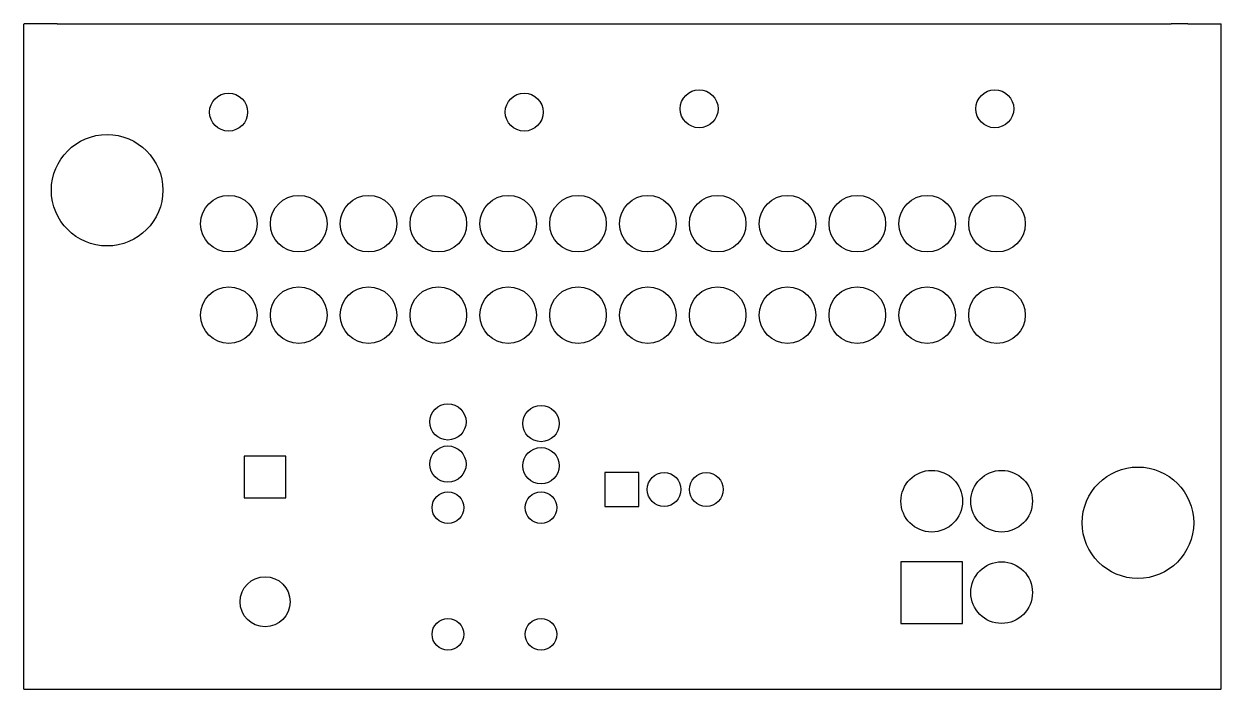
# Model space of a CAD drawing. Extents: x 39759 to 68105, y 30441 to 46191.
import ezdxf

# ---------------------------------------------------------------- set-up
doc = ezdxf.new("R2010")
doc.units = 0
doc.layers.add('BLACK', color=1, linetype='CONTINUOUS')

msp = doc.modelspace()

# ---------------------------------------------------------------- linework, layer by layer
at = {"layer": 'BLACK'}
for p, q in [((40546, 46190), (39759, 46190)), ((39759, 30441), (39759, 46189)), ((40546, 46190), (66924, 46190)), ((67318, 46190), (66924, 46190)), ((67318, 46190), (67712, 46190)), ((67712, 46190), (68105, 46190)), ((68105, 30443), (68105, 46191)), ((45961, 35954), (44975, 35954)), ((44975, 35954), (44975, 34968)), ((45961, 34968), (45961, 35954)), ((53517, 35566), (53517, 34766)), ((54317, 35566), (53517, 35566)), ((54317, 34766), (54317, 35566)), ((44975, 34968), (45961, 34968)), ((53517, 34766), (54317, 34766)), ((60525, 33455), (60525, 31995)), ((61985, 33455), (60525, 33455)), ((61985, 31995), (61985, 33455)), ((60525, 31995), (61985, 31995)), ((39759, 30442), (68105, 30442))]:
    msp.add_line(p, q, dxfattribs=at)
for centre, radius in [((44605, 44103), 450), ((51605, 44103), 450), ((55747, 44182), 450), ((62747, 44182), 450), ((41728, 42253), 1320), ((44611, 41461), 670), ((46265, 41461), 670), ((47919, 41461), 670), ((49572, 41461), 670), ((51226, 41461), 670), ((52879, 41461), 670), ((54532, 41461), 670), ((56185, 41461), 670), ((57839, 41461), 670), ((59492, 41461), 670), ((61146, 41461), 670), ((62799, 41461), 670), ((44611, 39296), 670), ((46265, 39296), 670), ((47919, 39296), 670), ((49572, 39296), 670), ((51226, 39296), 670), ((52879, 39296), 670), ((54532, 39296), 670), ((56185, 39296), 670), ((57839, 39296), 670), ((59492, 39296), 670), ((61146, 39296), 670), ((62799, 39296), 670), ((49798, 36768), 430), ((52003, 36729), 430), ((49798, 35768), 430), ((52003, 35729), 430), ((54917, 35166), 400), ((55917, 35166), 400), ((61255, 34890), 730), ((62909, 34890), 730), ((66137, 34379), 1320), ((49798, 34737), 375), ((52003, 34737), 375), ((62909, 32725), 730), ((45468, 32509), 592), ((49798, 31737), 375), ((52003, 31737), 375)]:
    msp.add_circle(centre, radius, dxfattribs=at)

doc.saveas('drawing.dxf')
